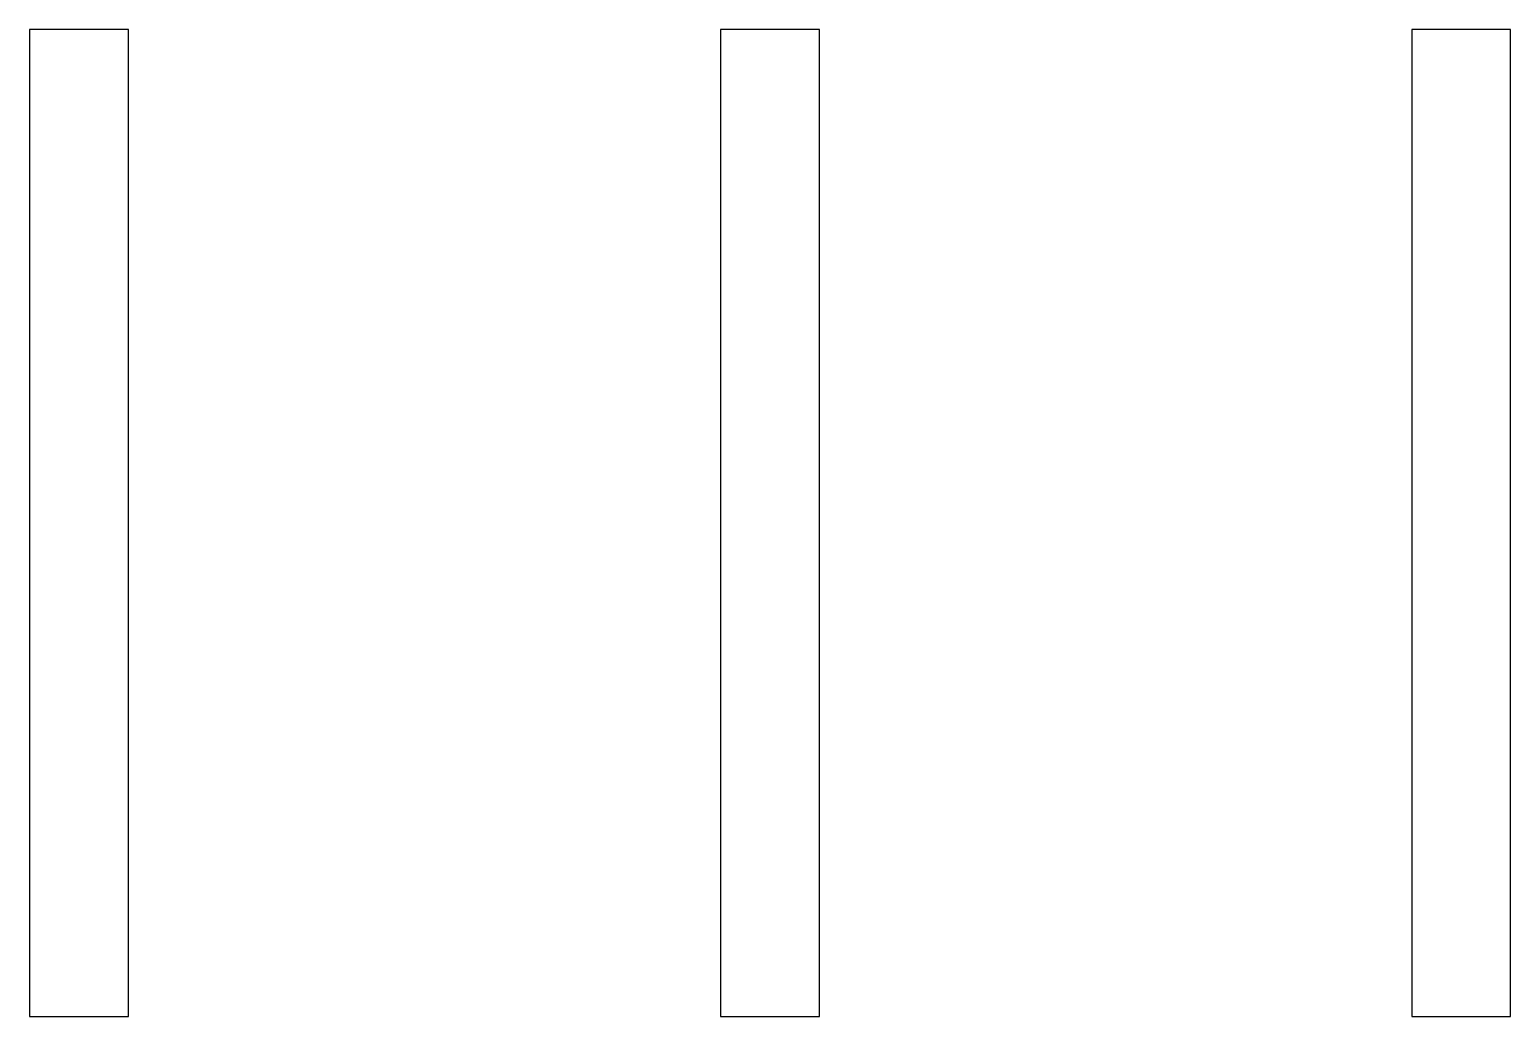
# Model space of a CAD drawing. Header units: metres. Extents: x -175 to 149, y 0 to 50.
# Drawn here: x -175 to -100, y 0 to 50 of the extents above; entities outside this region: 8.
import ezdxf

# ---------------------------------------------------------------- set-up
doc = ezdxf.new("R2010")
doc.units = ezdxf.units.M

msp = doc.modelspace()

# ---------------------------------------------------------------- linework, layer by layer
at = {"layer": 'PARAMETRIX'}
for p, q in [((-170, 50), (-175, 50)), ((-175, 50), (-175, 0)), ((-170, 0), (-170, 50)), ((-135, 50), (-140, 50)), ((-140, 50), (-140, 0)), ((-135, 0), (-135, 50)), ((-100, 50), (-105, 50)), ((-105, 50), (-105, 0)), ((-100, 0), (-100, 50)), ((113.75, 50), (108.75, 50)), ((108.75, 50), (108.75, 0)), ((113.75, 0), (113.75, 50)), ((148.75, 50), (143.75, 50)), ((143.75, 50), (143.75, 0)), ((148.75, 0), (148.75, 50)), ((-175, 0), (-170, 0)), ((-140, 0), (-135, 0)), ((-105, 0), (-100, 0)), ((108.75, 0), (113.75, 0)), ((143.75, 0), (148.75, 0))]:
    msp.add_line(p, q, dxfattribs=at)

doc.saveas('drawing.dxf')
